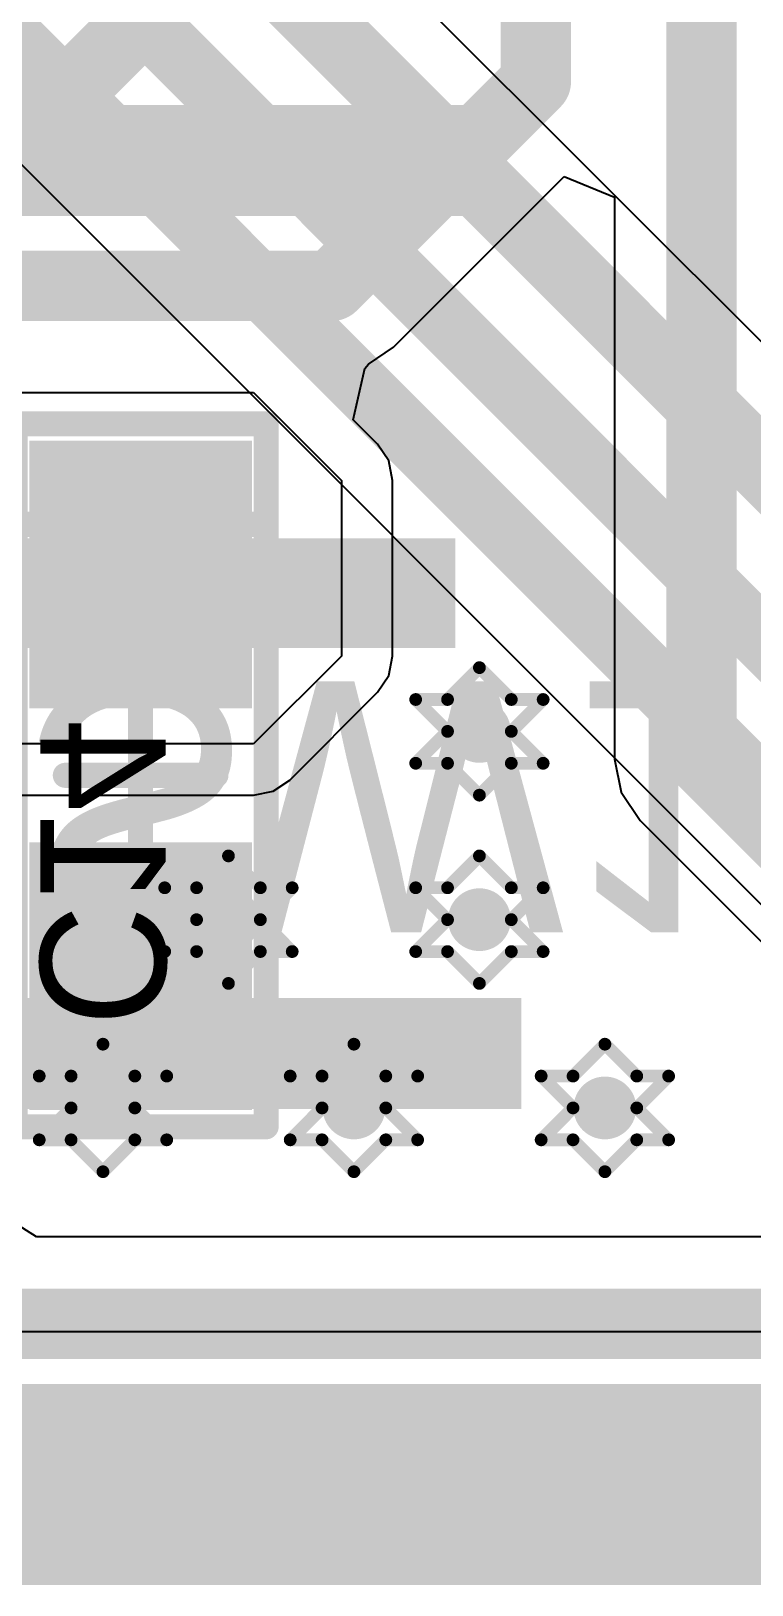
# Model space of a CAD drawing. Header units: millimetres. Extents: x -1.1 to 43.9, y -0.6 to 15.6.
# Drawn here: x 17.96 to 20.84, y -0.4 to 5.79 of the extents above; entities that cross this region are included whole.
import ezdxf

# ---------------------------------------------------------------- set-up
doc = ezdxf.new("R2010")
doc.units = ezdxf.units.MM
for name, color, linetype in [('BottomLayer', 5, 'Continuous'), ('BottomPaste', 16, 'Continuous'), ('BottomSolder', 6, 'Continuous'), ('DrillDrawing', 1, 'Continuous'), ('KeepOutLayer', 6, 'Continuous'), ('Mechanical3', 76, 'Continuous'), ('Mechanical5', 56, 'Continuous'), ('Mechanical7', 56, 'Continuous'), ('TopLayer', 1, 'Continuous'), ('TopOverlay', 2, 'Continuous'), ('ViaHoleLayer', 16, 'Continuous')]:
    doc.layers.add(name, color=color, linetype=linetype)
doc.styles.add('Mooretronics', font='', dxfattribs={"height": 0.2})
doc.styles.get('Mooretronics').set_extended_font_data('Mooretronics')

# ---------------------------------------------------------------- blocks, each defined once
blk = doc.blocks.new('BUTTON_SMD_BLUE_B_55')
at = {"layer": 'Mechanical7', "text_generation_flag": 2}
blk.add_text('SW1', height=1, rotation=180, dxfattribs=at).set_placement((2.5337, 0.4998))
blk = doc.blocks.new('CAP_0603_B_83')
at = {"layer": 'BottomLayer'}
for points in [[(-1.2827, -0.3937), (-1.2827, 0.3937), (-0.3175, 0.3937), (-0.3175, -0.3937)], [(0.3175, -0.3937), (0.3175, 0.3937), (1.2827, 0.3937), (1.2827, -0.3937)]]:
    blk.add_hatch(color=5, dxfattribs=at).paths.add_polyline_path(points)
at = {"layer": 'BottomPaste'}
for points in [[(-1.2827, -0.3937), (-1.2827, 0.3937), (-0.3175, 0.3937), (-0.3175, -0.3937)], [(0.3175, -0.3937), (0.3175, 0.3937), (1.2827, 0.3937), (1.2827, -0.3937)]]:
    blk.add_hatch(color=16, dxfattribs=at).paths.add_polyline_path(points)
at = {"layer": 'BottomSolder'}
for points in [[(-1.3327, -0.4437), (-1.3327, 0.4437), (-0.2675, 0.4437), (-0.2675, -0.4437)], [(0.2675, -0.4437), (0.2675, 0.4437), (1.3327, 0.4437), (1.3327, -0.4437)]]:
    blk.add_hatch(color=6, dxfattribs=at).paths.add_polyline_path(points)
at = {"layer": 'Mechanical3', "const_width": 0.1}
for points in [[(-1, 0.5), (-1, -0.5)], [(-1, 0.5), (1, 0.5)], [(1, 0.5), (1, -0.5)], [(-1, -0.5), (1, -0.5)]]:
    blk.add_lwpolyline(points, dxfattribs=at)
at = {"layer": 'Mechanical3', "const_width": 0.05}
for points in [[(-1.025, 0.5, 1), (-0.975, 0.5, 1)], [(-1.025, 0.5, 1), (-0.975, 0.5, 1)], [(0.975, 0.5, 1), (1.025, 0.5, 1)], [(0.975, 0.5, 1), (1.025, 0.5, 1)], [(-1.025, -0.5, 1), (-0.975, -0.5, 1)], [(-1.025, -0.5, 1), (-0.975, -0.5, 1)], [(0.975, -0.5, 1), (1.025, -0.5, 1)], [(0.975, -0.5, 1), (1.025, -0.5, 1)]]:
    blk.add_lwpolyline(points, format="xyb", close=True, dxfattribs=at)
at = {"layer": 'Mechanical5', "const_width": 0.1}
for points in [[(-1.4, 0.5), (1.4, 0.5)], [(-1.4, 0.5), (-1.4, -0.5)], [(1.4, 0.5), (1.4, -0.5)], [(0, 0.3), (0, -0.3)], [(-0.3, 0), (0.3, 0)], [(-1.4, -0.5), (1.4, -0.5)]]:
    blk.add_lwpolyline(points, dxfattribs=at)
at = {"layer": 'Mechanical5', "const_width": 0.05}
for points in [[(-1.425, 0.5, 1), (-1.375, 0.5, 1)], [(-1.425, 0.5, 1), (-1.375, 0.5, 1)], [(1.375, 0.5, 1), (1.425, 0.5, 1)], [(1.375, 0.5, 1), (1.425, 0.5, 1)], [(-0.025, 0.3, 1), (0.025, 0.3, 1)], [(-0.325, 0, 1), (-0.275, 0, 1)], [(0.275, 0, 1), (0.325, 0, 1)], [(-0.025, -0.3, 1), (0.025, -0.3, 1)], [(-1.425, -0.5, 1), (-1.375, -0.5, 1)], [(-1.425, -0.5, 1), (-1.375, -0.5, 1)], [(1.375, -0.5, 1), (1.425, -0.5, 1)], [(1.375, -0.5, 1), (1.425, -0.5, 1)]]:
    blk.add_lwpolyline(points, format="xyb", close=True, dxfattribs=at)
at = {"layer": 'Mechanical7', "const_width": 0.1}
for points in [[(-1.4, 0.5), (1.4, 0.5)], [(-1.4, 0.5), (-1.4, -0.5)], [(1.4, 0.5), (1.4, -0.5)], [(-1.4, -0.5), (1.4, -0.5)]]:
    blk.add_lwpolyline(points, dxfattribs=at)
at = {"layer": 'Mechanical7', "const_width": 0.05}
for points in [[(-1.425, 0.5, 1), (-1.375, 0.5, 1)], [(-1.425, 0.5, 1), (-1.375, 0.5, 1)], [(1.375, 0.5, 1), (1.425, 0.5, 1)], [(1.375, 0.5, 1), (1.425, 0.5, 1)], [(-1.425, -0.5, 1), (-1.375, -0.5, 1)], [(-1.425, -0.5, 1), (-1.375, -0.5, 1)], [(1.375, -0.5, 1), (1.425, -0.5, 1)], [(1.375, -0.5, 1), (1.425, -0.5, 1)]]:
    blk.add_lwpolyline(points, format="xyb", close=True, dxfattribs=at)
at = {"layer": 'Mechanical7', "text_generation_flag": 2}
blk.add_text('C14', height=0.5, rotation=180, dxfattribs=at).set_placement((-1, 0.4))

msp = doc.modelspace()

# ---------------------------------------------------------------- hatches: boundary and pattern name
at = {"layer": 'BottomLayer'}
h = msp.add_hatch(color=5, dxfattribs=at)
edge = h.paths.add_edge_path()
edge.add_arc((19.75, 3), 0.125, 0, 360)
h = msp.add_hatch(color=5, dxfattribs=at)
edge = h.paths.add_edge_path()
edge.add_arc((18.75, 2.25), 0.125, 0, 360)
h = msp.add_hatch(color=5, dxfattribs=at)
edge = h.paths.add_edge_path()
edge.add_arc((19.75, 2.25), 0.125, 0, 360)
h = msp.add_hatch(color=5, dxfattribs=at)
edge = h.paths.add_edge_path()
edge.add_arc((18.25, 1.5), 0.125, 0, 360)
h = msp.add_hatch(color=5, dxfattribs=at)
edge = h.paths.add_edge_path()
edge.add_arc((19.25, 1.5), 0.125, 0, 360)
h = msp.add_hatch(color=5, dxfattribs=at)
edge = h.paths.add_edge_path()
edge.add_arc((20.25, 1.5), 0.125, 0, 360)
at = {"layer": 'TopLayer'}
h = msp.add_hatch(color=1, dxfattribs=at)
edge = h.paths.add_edge_path()
edge.add_arc((19.75, 3), 0.125, 0, 360)
h = msp.add_hatch(color=1, dxfattribs=at)
edge = h.paths.add_edge_path()
edge.add_arc((18.75, 2.25), 0.125, 0, 360)
h = msp.add_hatch(color=1, dxfattribs=at)
edge = h.paths.add_edge_path()
edge.add_arc((19.75, 2.25), 0.125, 0, 360)
h = msp.add_hatch(color=1, dxfattribs=at)
edge = h.paths.add_edge_path()
edge.add_arc((18.25, 1.5), 0.125, 0, 360)
h = msp.add_hatch(color=1, dxfattribs=at)
edge = h.paths.add_edge_path()
edge.add_arc((19.25, 1.5), 0.125, 0, 360)
h = msp.add_hatch(color=1, dxfattribs=at)
edge = h.paths.add_edge_path()
edge.add_arc((20.25, 1.5), 0.125, 0, 360)
at = {"layer": 'ViaHoleLayer'}
h = msp.add_hatch(color=16, dxfattribs=at)
edge = h.paths.add_edge_path()
edge.add_arc((19.75, 3), 0.075, 0, 360)
h = msp.add_hatch(color=16, dxfattribs=at)
edge = h.paths.add_edge_path()
edge.add_arc((18.75, 2.25), 0.075, 0, 360)
h = msp.add_hatch(color=16, dxfattribs=at)
edge = h.paths.add_edge_path()
edge.add_arc((19.75, 2.25), 0.075, 0, 360)
h = msp.add_hatch(color=16, dxfattribs=at)
edge = h.paths.add_edge_path()
edge.add_arc((18.25, 1.5), 0.075, 0, 360)
h = msp.add_hatch(color=16, dxfattribs=at)
edge = h.paths.add_edge_path()
edge.add_arc((19.25, 1.5), 0.075, 0, 360)
h = msp.add_hatch(color=16, dxfattribs=at)
edge = h.paths.add_edge_path()
edge.add_arc((20.25, 1.5), 0.075, 0, 360)

# ---------------------------------------------------------------- linework, layer by layer
at = {"layer": 'BottomLayer'}
for p, q in [((19.4075, 4.5299), (20.0883, 5.2107)), ((20.0883, 5.2107), (20.2883, 5.1278)), ((20.2883, 5.1278), (20.2883, 2.89)), ((19.3079, 4.4633), (19.4075, 4.5299)), ((19.2931, 4.4462), (19.3079, 4.4633)), ((19.2471, 4.2413), (19.2931, 4.4462)), ((13.4, 4.35), (18.85, 4.35)), ((18.85, 4.35), (19.2, 4)), ((19.3442, 4.1442), (19.2471, 4.2413)), ((19.3884, 4.078), (19.3442, 4.1442)), ((19.4039, 4), (19.3884, 4.078)), ((19.2, 4), (19.2, 3.3)), ((19.4039, 3.3), (19.4039, 4)), ((19.4039, 4), (19.4039, 4)), ((19.2, 3.3), (18.85, 2.95)), ((19.3884, 3.222), (19.4039, 3.3)), ((19.3442, 3.1558), (19.3884, 3.222)), ((18.9942, 2.8058), (19.3442, 3.1558)), ((19.3442, 3.1558), (19.3442, 3.1558)), ((18.85, 2.95), (13.4, 2.95)), ((20.2883, 2.89), (20.3147, 2.7573)), ((18.928, 2.7616), (18.9942, 2.8058)), ((14.8334, 2.7461), (18.85, 2.7461)), ((18.85, 2.7461), (18.928, 2.7616)), ((20.3147, 2.7573), (20.3899, 2.6449)), ((20.3899, 2.6449), (21.8633, 1.1715)), ((17.9853, 0.9867), (17.8039, 1.1)), ((21.7868, 0.9867), (17.9853, 0.9867))]:
    msp.add_line(p, q, dxfattribs=at)
at = {"layer": 'BottomLayer', "const_width": 0.28}
for points in [[(20.635, 2.89), (20.635, 7.54)], [(19.975, 5.5876), (19.975, 7.425)], [(17.8164, 5.25), (19.4188, 6.8524)], [(19.1624, 4.775), (19.975, 5.5876)], [(15.725, 4.775), (19.1624, 4.775)], [(20.635, 2.89), (22.4, 1.125)], [(17.36, 0.64), (31.54, 0.64)]]:
    msp.add_lwpolyline(points, dxfattribs=at)
at = {"layer": 'BottomLayer', "const_width": 0.14}
for points in [[(19.905, 5.5876, 1), (20.045, 5.5876, 1)], [(19.905, 5.5876, 1), (20.045, 5.5876, 1)], [(19.0924, 4.775, 1), (19.2324, 4.775, 1)], [(19.0924, 4.775, 1), (19.2324, 4.775, 1)], [(20.565, 2.89, 1), (20.705, 2.89, 1)], [(20.565, 2.89, 1), (20.705, 2.89, 1)]]:
    msp.add_lwpolyline(points, format="xyb", close=True, dxfattribs=at)
at = {"layer": 'DrillDrawing'}
for points, const_width in [([(19.623, 3.127), (19.75, 3.254)], 0.0508), ([(19.75, 3.254), (19.877, 3.127)], 0.0508), ([(19.496, 3.127), (19.623, 3)], 0.0508), ([(19.496, 3.127), (19.623, 3.127)], 0.0508), ([(19.877, 3.127), (20.004, 3.127)], 0.0508), ([(19.877, 3), (20.004, 3.127)], 0.0508), ([(19.496, 2.873), (19.623, 3)], 0.0508), ([(19.877, 3), (20.004, 2.873)], 0.0508), ([(19.496, 2.873), (19.623, 2.873)], 0.0508), ([(19.623, 2.873), (19.75, 2.746)], 0.0508), ([(19.75, 2.746), (19.877, 2.873)], 0.0508), ([(19.877, 2.873), (20.004, 2.873)], 0.0508), ([(18.623, 2.377), (18.75, 2.504)], 0.0508), ([(18.75, 2.504), (18.877, 2.377)], 0.0508), ([(19.623, 2.377), (19.75, 2.504)], 0.0508), ([(19.75, 2.504), (19.877, 2.377)], 0.0508), ([(18.496, 2.377), (18.623, 2.25)], 0.0508), ([(18.496, 2.377), (18.623, 2.377)], 0.0508), ([(18.877, 2.377), (19.004, 2.377)], 0.0508), ([(18.877, 2.25), (19.004, 2.377)], 0.0508), ([(19.496, 2.377), (19.623, 2.25)], 0.0508), ([(19.496, 2.377), (19.623, 2.377)], 0.0508), ([(19.877, 2.377), (20.004, 2.377)], 0.0508), ([(19.877, 2.25), (20.004, 2.377)], 0.0508), ([(18.496, 2.123), (18.623, 2.25)], 0.0508), ([(18.877, 2.25), (19.004, 2.123)], 0.0508), ([(19.496, 2.123), (19.623, 2.25)], 0.0508), ([(19.877, 2.25), (20.004, 2.123)], 0.0508), ([(18.496, 2.123), (18.623, 2.123)], 0.0508), ([(18.623, 2.123), (18.75, 1.996)], 0.0508), ([(18.75, 1.996), (18.877, 2.123)], 0.0508), ([(18.877, 2.123), (19.004, 2.123)], 0.0508), ([(19.496, 2.123), (19.623, 2.123)], 0.0508), ([(19.623, 2.123), (19.75, 1.996)], 0.0508), ([(19.75, 1.996), (19.877, 2.123)], 0.0508), ([(19.877, 2.123), (20.004, 2.123)], 0.0508), ([(18.123, 1.627), (18.25, 1.754)], 0.0508), ([(18.25, 1.754), (18.377, 1.627)], 0.0508), ([(19.123, 1.627), (19.25, 1.754)], 0.0508), ([(19.25, 1.754), (19.377, 1.627)], 0.0508), ([(20.123, 1.627), (20.25, 1.754)], 0.0508), ([(20.25, 1.754), (20.377, 1.627)], 0.0508), ([(17.996, 1.627), (18.123, 1.5)], 0.0508), ([(17.996, 1.627), (18.123, 1.627)], 0.0508), ([(18.377, 1.627), (18.504, 1.627)], 0.0508), ([(18.377, 1.5), (18.504, 1.627)], 0.0508), ([(18.996, 1.627), (19.123, 1.5)], 0.0508), ([(18.996, 1.627), (19.123, 1.627)], 0.0508), ([(19.377, 1.627), (19.504, 1.627)], 0.0508), ([(19.377, 1.5), (19.504, 1.627)], 0.0508), ([(19.996, 1.627), (20.123, 1.5)], 0.0508), ([(19.996, 1.627), (20.123, 1.627)], 0.0508), ([(20.377, 1.627), (20.504, 1.627)], 0.0508), ([(20.377, 1.5), (20.504, 1.627)], 0.0508), ([(17.996, 1.373), (18.123, 1.5)], 0.0508), ([(18.377, 1.5), (18.504, 1.373)], 0.0508), ([(18.996, 1.373), (19.123, 1.5)], 0.0508), ([(19.377, 1.5), (19.504, 1.373)], 0.0508), ([(19.996, 1.373), (20.123, 1.5)], 0.0508), ([(20.377, 1.5), (20.504, 1.373)], 0.0508), ([(17.996, 1.373), (18.123, 1.373)], 0.0508), ([(18.123, 1.373), (18.25, 1.246)], 0.0508), ([(18.25, 1.246), (18.377, 1.373)], 0.0508), ([(18.377, 1.373), (18.504, 1.373)], 0.0508), ([(18.996, 1.373), (19.123, 1.373)], 0.0508), ([(19.123, 1.373), (19.25, 1.246)], 0.0508), ([(19.25, 1.246), (19.377, 1.373)], 0.0508), ([(19.377, 1.373), (19.504, 1.373)], 0.0508), ([(19.996, 1.373), (20.123, 1.373)], 0.0508), ([(20.123, 1.373), (20.25, 1.246)], 0.0508), ([(20.25, 1.246), (20.377, 1.373)], 0.0508), ([(20.377, 1.373), (20.504, 1.373)], 0.0508), ([(0, 0), (43.47, 0)], 0.2)]:
    msp.add_lwpolyline(points, dxfattribs=dict(at, const_width=const_width))
at = {"layer": 'DrillDrawing', "const_width": 0.0254}
for points in [[(19.7373, 3.254, 1), (19.7627, 3.254, 1)], [(19.7373, 3.254, 1), (19.7627, 3.254, 1)], [(19.4833, 3.127, 1), (19.5087, 3.127, 1)], [(19.4833, 3.127, 1), (19.5087, 3.127, 1)], [(19.6103, 3.127, 1), (19.6357, 3.127, 1)], [(19.6103, 3.127, 1), (19.6357, 3.127, 1)], [(19.8643, 3.127, 1), (19.8897, 3.127, 1)], [(19.8643, 3.127, 1), (19.8897, 3.127, 1)], [(19.9913, 3.127, 1), (20.0167, 3.127, 1)], [(19.9913, 3.127, 1), (20.0167, 3.127, 1)], [(19.6103, 3, 1), (19.6357, 3, 1)], [(19.6103, 3, 1), (19.6357, 3, 1)], [(19.8643, 3, 1), (19.8897, 3, 1)], [(19.8643, 3, 1), (19.8897, 3, 1)], [(19.4833, 2.873, 1), (19.5087, 2.873, 1)], [(19.4833, 2.873, 1), (19.5087, 2.873, 1)], [(19.6103, 2.873, 1), (19.6357, 2.873, 1)], [(19.6103, 2.873, 1), (19.6357, 2.873, 1)], [(19.8643, 2.873, 1), (19.8897, 2.873, 1)], [(19.8643, 2.873, 1), (19.8897, 2.873, 1)], [(19.9913, 2.873, 1), (20.0167, 2.873, 1)], [(19.9913, 2.873, 1), (20.0167, 2.873, 1)], [(19.7373, 2.746, 1), (19.7627, 2.746, 1)], [(19.7373, 2.746, 1), (19.7627, 2.746, 1)], [(18.7373, 2.504, 1), (18.7627, 2.504, 1)], [(18.7373, 2.504, 1), (18.7627, 2.504, 1)], [(19.7373, 2.504, 1), (19.7627, 2.504, 1)], [(19.7373, 2.504, 1), (19.7627, 2.504, 1)], [(18.4833, 2.377, 1), (18.5087, 2.377, 1)], [(18.4833, 2.377, 1), (18.5087, 2.377, 1)], [(18.6103, 2.377, 1), (18.6357, 2.377, 1)], [(18.6103, 2.377, 1), (18.6357, 2.377, 1)], [(18.8643, 2.377, 1), (18.8897, 2.377, 1)], [(18.8643, 2.377, 1), (18.8897, 2.377, 1)], [(18.9913, 2.377, 1), (19.0167, 2.377, 1)], [(18.9913, 2.377, 1), (19.0167, 2.377, 1)], [(19.4833, 2.377, 1), (19.5087, 2.377, 1)], [(19.4833, 2.377, 1), (19.5087, 2.377, 1)], [(19.6103, 2.377, 1), (19.6357, 2.377, 1)], [(19.6103, 2.377, 1), (19.6357, 2.377, 1)], [(19.8643, 2.377, 1), (19.8897, 2.377, 1)], [(19.8643, 2.377, 1), (19.8897, 2.377, 1)], [(19.9913, 2.377, 1), (20.0167, 2.377, 1)], [(19.9913, 2.377, 1), (20.0167, 2.377, 1)], [(18.6103, 2.25, 1), (18.6357, 2.25, 1)], [(18.6103, 2.25, 1), (18.6357, 2.25, 1)], [(18.8643, 2.25, 1), (18.8897, 2.25, 1)], [(18.8643, 2.25, 1), (18.8897, 2.25, 1)], [(19.6103, 2.25, 1), (19.6357, 2.25, 1)], [(19.6103, 2.25, 1), (19.6357, 2.25, 1)], [(19.8643, 2.25, 1), (19.8897, 2.25, 1)], [(19.8643, 2.25, 1), (19.8897, 2.25, 1)], [(18.4833, 2.123, 1), (18.5087, 2.123, 1)], [(18.4833, 2.123, 1), (18.5087, 2.123, 1)], [(18.6103, 2.123, 1), (18.6357, 2.123, 1)], [(18.6103, 2.123, 1), (18.6357, 2.123, 1)], [(18.8643, 2.123, 1), (18.8897, 2.123, 1)], [(18.8643, 2.123, 1), (18.8897, 2.123, 1)], [(18.9913, 2.123, 1), (19.0167, 2.123, 1)], [(18.9913, 2.123, 1), (19.0167, 2.123, 1)], [(19.4833, 2.123, 1), (19.5087, 2.123, 1)], [(19.4833, 2.123, 1), (19.5087, 2.123, 1)], [(19.6103, 2.123, 1), (19.6357, 2.123, 1)], [(19.6103, 2.123, 1), (19.6357, 2.123, 1)], [(19.8643, 2.123, 1), (19.8897, 2.123, 1)], [(19.8643, 2.123, 1), (19.8897, 2.123, 1)], [(19.9913, 2.123, 1), (20.0167, 2.123, 1)], [(19.9913, 2.123, 1), (20.0167, 2.123, 1)], [(18.7373, 1.996, 1), (18.7627, 1.996, 1)], [(18.7373, 1.996, 1), (18.7627, 1.996, 1)], [(19.7373, 1.996, 1), (19.7627, 1.996, 1)], [(19.7373, 1.996, 1), (19.7627, 1.996, 1)], [(18.2373, 1.754, 1), (18.2627, 1.754, 1)], [(18.2373, 1.754, 1), (18.2627, 1.754, 1)], [(19.2373, 1.754, 1), (19.2627, 1.754, 1)], [(19.2373, 1.754, 1), (19.2627, 1.754, 1)], [(20.2373, 1.754, 1), (20.2627, 1.754, 1)], [(20.2373, 1.754, 1), (20.2627, 1.754, 1)], [(17.9833, 1.627, 1), (18.0087, 1.627, 1)], [(17.9833, 1.627, 1), (18.0087, 1.627, 1)], [(18.1103, 1.627, 1), (18.1357, 1.627, 1)], [(18.1103, 1.627, 1), (18.1357, 1.627, 1)], [(18.3643, 1.627, 1), (18.3897, 1.627, 1)], [(18.3643, 1.627, 1), (18.3897, 1.627, 1)], [(18.4913, 1.627, 1), (18.5167, 1.627, 1)], [(18.4913, 1.627, 1), (18.5167, 1.627, 1)], [(18.9833, 1.627, 1), (19.0087, 1.627, 1)], [(18.9833, 1.627, 1), (19.0087, 1.627, 1)], [(19.1103, 1.627, 1), (19.1357, 1.627, 1)], [(19.1103, 1.627, 1), (19.1357, 1.627, 1)], [(19.3643, 1.627, 1), (19.3897, 1.627, 1)], [(19.3643, 1.627, 1), (19.3897, 1.627, 1)], [(19.4913, 1.627, 1), (19.5167, 1.627, 1)], [(19.4913, 1.627, 1), (19.5167, 1.627, 1)], [(19.9833, 1.627, 1), (20.0087, 1.627, 1)], [(19.9833, 1.627, 1), (20.0087, 1.627, 1)], [(20.1103, 1.627, 1), (20.1357, 1.627, 1)], [(20.1103, 1.627, 1), (20.1357, 1.627, 1)], [(20.3643, 1.627, 1), (20.3897, 1.627, 1)], [(20.3643, 1.627, 1), (20.3897, 1.627, 1)], [(20.4913, 1.627, 1), (20.5167, 1.627, 1)], [(20.4913, 1.627, 1), (20.5167, 1.627, 1)], [(18.1103, 1.5, 1), (18.1357, 1.5, 1)], [(18.1103, 1.5, 1), (18.1357, 1.5, 1)], [(18.3643, 1.5, 1), (18.3897, 1.5, 1)], [(18.3643, 1.5, 1), (18.3897, 1.5, 1)], [(19.1103, 1.5, 1), (19.1357, 1.5, 1)], [(19.1103, 1.5, 1), (19.1357, 1.5, 1)], [(19.3643, 1.5, 1), (19.3897, 1.5, 1)], [(19.3643, 1.5, 1), (19.3897, 1.5, 1)], [(20.1103, 1.5, 1), (20.1357, 1.5, 1)], [(20.1103, 1.5, 1), (20.1357, 1.5, 1)], [(20.3643, 1.5, 1), (20.3897, 1.5, 1)], [(20.3643, 1.5, 1), (20.3897, 1.5, 1)], [(17.9833, 1.373, 1), (18.0087, 1.373, 1)], [(17.9833, 1.373, 1), (18.0087, 1.373, 1)], [(18.1103, 1.373, 1), (18.1357, 1.373, 1)], [(18.1103, 1.373, 1), (18.1357, 1.373, 1)], [(18.3643, 1.373, 1), (18.3897, 1.373, 1)], [(18.3643, 1.373, 1), (18.3897, 1.373, 1)], [(18.4913, 1.373, 1), (18.5167, 1.373, 1)], [(18.4913, 1.373, 1), (18.5167, 1.373, 1)], [(18.9833, 1.373, 1), (19.0087, 1.373, 1)], [(18.9833, 1.373, 1), (19.0087, 1.373, 1)], [(19.1103, 1.373, 1), (19.1357, 1.373, 1)], [(19.1103, 1.373, 1), (19.1357, 1.373, 1)], [(19.3643, 1.373, 1), (19.3897, 1.373, 1)], [(19.3643, 1.373, 1), (19.3897, 1.373, 1)], [(19.4913, 1.373, 1), (19.5167, 1.373, 1)], [(19.4913, 1.373, 1), (19.5167, 1.373, 1)], [(19.9833, 1.373, 1), (20.0087, 1.373, 1)], [(19.9833, 1.373, 1), (20.0087, 1.373, 1)], [(20.1103, 1.373, 1), (20.1357, 1.373, 1)], [(20.1103, 1.373, 1), (20.1357, 1.373, 1)], [(20.3643, 1.373, 1), (20.3897, 1.373, 1)], [(20.3643, 1.373, 1), (20.3897, 1.373, 1)], [(20.4913, 1.373, 1), (20.5167, 1.373, 1)], [(20.4913, 1.373, 1), (20.5167, 1.373, 1)], [(18.2373, 1.246, 1), (18.2627, 1.246, 1)], [(18.2373, 1.246, 1), (18.2627, 1.246, 1)], [(19.2373, 1.246, 1), (19.2627, 1.246, 1)], [(19.2373, 1.246, 1), (19.2627, 1.246, 1)], [(20.2373, 1.246, 1), (20.2627, 1.246, 1)], [(20.2373, 1.246, 1), (20.2627, 1.246, 1)]]:
    msp.add_lwpolyline(points, format="xyb", close=True, dxfattribs=at)
at = {"layer": 'KeepOutLayer', "const_width": 0.4}
for points in [[(0.2, 0.2), (43.27, 0.2)], [(0, -0.2), (43.47, -0.2)]]:
    msp.add_lwpolyline(points, dxfattribs=at)
at = {"layer": 'TopLayer'}
for p, q in [((21.9528, 3.4717), (18.0467, 7.3778)), ((16.5005, 6.6819), (21.1867, 1.9957)), ((25.1406, 0.6079), (15.0929, 0.6079))]:
    msp.add_line(p, q, dxfattribs=at)
for points, const_width in [([(16.7385, 7.5065), (21.595, 2.65)], 0.25), ([(17.7, 7.2342), (21.8092, 3.125)], 0.28), ([(16.6041, 7.047), (21.421, 2.23)], 0.25)]:
    msp.add_lwpolyline(points, dxfattribs=dict(at, const_width=const_width))

# ---------------------------------------------------------------- block references
msp.add_blockref('BUTTON_SMD_BLUE_B_55', (15.4, 2.7))
at = {"rotation": 90}
msp.add_blockref('CAP_0603_B_83', (18.4, 2.825), dxfattribs=at)

# ---------------------------------------------------------------- texts
at = {"layer": 'TopOverlay', "style": 'Mooretronics'}
msp.add_text('E', height=4, dxfattribs=at).set_placement((16.5798, 1.4955))

doc.saveas('drawing.dxf')
